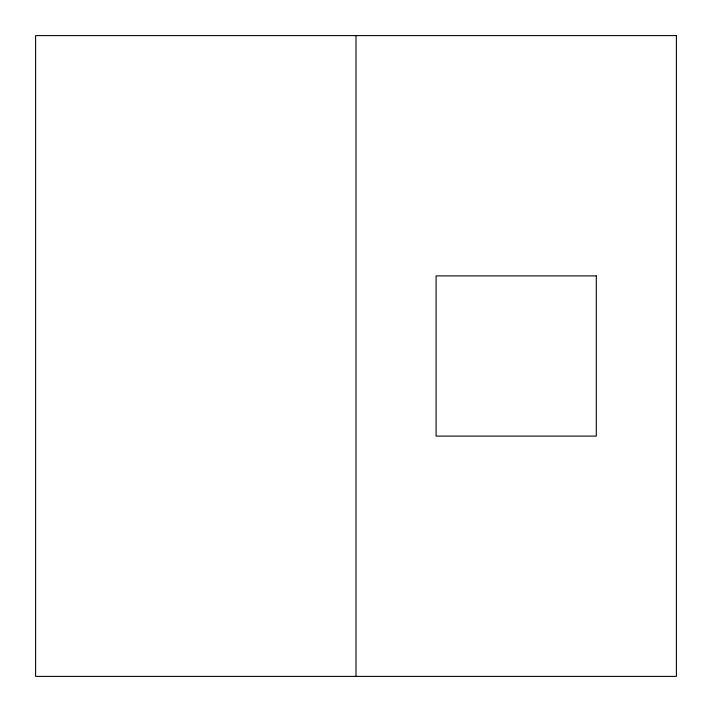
<?xml version="1.0" encoding="UTF-8"?>
<svg xmlns="http://www.w3.org/2000/svg" width="712" height="712" viewBox="0 0 712 712"><rect width="100%" height="100%" fill="white"/><g stroke="black" fill="none" stroke-linecap="round" stroke-linejoin="round"><path stroke-width="1.07" d="M356 35.6L356 676.4M676.4 35.6L35.6 35.6L35.6 676.4L676.4 676.4L676.4 35.6M596.3 275.9L436.1 275.9L436.1 436.1L596.3 436.1L596.3 275.9"/></g></svg>
